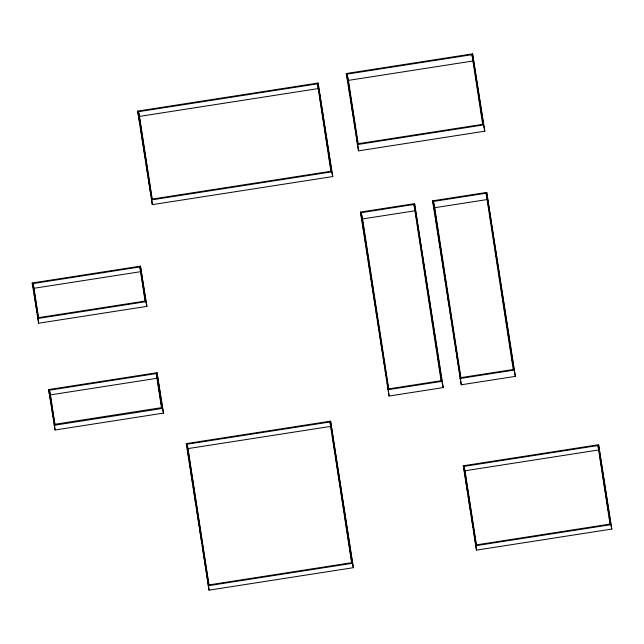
<?xml version="1.0" encoding="UTF-8"?>
<svg xmlns="http://www.w3.org/2000/svg" width="644" height="644" viewBox="0 0 644 644"><rect width="100%" height="100%" fill="white"/><g stroke="black" fill="none" stroke-linecap="round" stroke-linejoin="round"><path stroke-width="0.97" d="M346.279 73.513L472.567 53.855L484.827 131.191L358.539 150.849L346.279 73.513L347.414 78.882M471.955 54.676L482.678 124.324L357.831 143.757L347.108 74.108L471.955 54.676L473.082 60.045M137.663 111.106L318.072 83.02L332.739 176.561L152.33 204.639L137.663 111.106L140.022 124.686M138.5 111.702L317.46 83.841L318.45 88.542L139.49 116.403L138.5 111.702L151.952 199.117L330.919 171.264L317.46 83.841M347.108 74.108L348.428 80.379L473.276 60.947M357.219 144.586L483.507 124.928L484.827 131.191M151.34 199.946L331.749 171.859L332.739 176.561M360.423 212.077L414.551 203.649L443.217 387.591L389.097 396.02L360.423 212.077L361.558 217.447M432.591 200.839L486.711 192.419L515.385 376.362L461.257 384.782L432.591 200.839L433.718 206.209M413.939 204.47L441.068 380.725L388.388 388.928L361.26 212.673L413.939 204.47L415.066 209.847M486.099 193.24L513.228 369.495L460.549 377.69L433.42 201.443L486.099 193.24L487.234 198.61M361.26 212.673L362.58 218.936L415.259 210.741M433.42 201.443L434.74 207.706L487.419 199.503L487.878 202.474M32.2 282.982L140.448 266.133L146.904 306.367L38.664 323.216L32.2 282.982L33.19 287.683M139.837 266.954L145.085 301.062L38.286 317.693L33.029 283.577L139.837 266.954L140.625 270.713M33.029 283.577L34.019 288.279L140.827 271.655L142.622 283.352M37.674 318.514L145.914 301.666L146.904 306.367M48.614 389.588L157.015 372.707L163.504 413.11L55.094 429.991L48.614 389.588L50.514 400.238M49.443 390.184L156.242 373.56L157.233 378.253L50.433 394.885L49.443 390.184L54.692 424.299L161.491 407.668L156.242 373.56M54.104 425.29L162.513 408.417L163.504 413.11M387.777 389.749L441.897 381.329L443.217 387.591M459.937 378.519L514.065 370.091L515.385 376.362M186.261 443.619L330.589 421.152L353.387 567.678L209.067 590.146L186.261 443.619L187.002 447.129M329.969 421.973L351.632 562.695L208.753 584.937L187.09 444.215L329.969 421.973L330.71 425.483M187.09 444.215L188.016 448.602L330.895 426.36L331.966 433.299M463.261 465.781L598.566 444.722L611.8 529.062L476.496 550.121L463.261 465.781L464.002 469.291M597.954 445.543L610.045 524.079L476.182 544.913L464.091 466.377L597.954 445.543L599.186 451.919M464.091 466.377L465.016 470.764L598.88 449.931M208.141 585.758L352.469 563.291L353.387 567.678M475.57 545.734L610.874 524.675L611.8 529.062M598.566 444.722L610.874 524.675M599.492 453.907L601.786 468.816M602.092 470.804L602.398 472.793M602.704 474.781L605.61 493.666M605.915 495.655L608.218 510.571M608.524 512.56L608.83 514.548M609.135 516.536L610.206 523.491M472.567 53.855L483.507 124.928M473.429 61.921L473.726 63.885M474.032 65.849L474.33 67.813M474.636 69.769L474.934 71.734M475.24 73.698L475.538 75.654M475.988 78.6L476.294 80.564M476.592 82.521L476.898 84.485M477.204 86.449L477.502 88.413M477.808 90.369L478.106 92.334M478.556 95.28L478.862 97.236M479.16 99.2L479.466 101.164M479.764 103.129L480.07 105.085M480.368 107.049L480.674 109.013M481.124 111.951L481.43 113.916M481.728 115.88L482.034 117.836M482.332 119.8L482.638 121.764M486.711 192.419L514.065 370.091M488.184 204.454L488.49 206.434M488.788 208.415L489.094 210.395M489.4 212.375L489.706 214.355M490.012 216.336L490.47 219.306M490.776 221.286L491.074 223.267M491.38 225.247L491.686 227.227M491.992 229.208L492.298 231.188M492.604 233.168L492.91 235.157M493.207 237.137L493.666 240.107M493.972 242.088L494.278 244.068M494.584 246.048L494.89 248.029M495.196 250.009L495.502 251.989M495.8 253.969L496.258 256.94M496.564 258.92L496.87 260.901M497.176 262.881L497.482 264.861M497.788 266.841L498.086 268.822M498.392 270.802L498.85 273.772M499.156 275.753L500.074 281.694M500.372 283.674L500.678 285.654M500.984 287.635L501.29 289.615M501.596 291.595L502.658 298.526M502.964 300.507L503.27 302.487M503.576 304.467L503.882 306.447M504.188 308.428L505.25 315.359M505.556 317.339L505.862 319.319M506.168 321.3L506.474 323.28M506.78 325.26L507.086 327.241M507.383 329.221L507.842 332.191M508.148 334.172L508.454 336.152M508.76 338.132L509.066 340.113M509.372 342.093L509.67 344.073M509.976 346.053L510.434 349.024M510.74 351.004L511.046 352.984M511.352 354.965L511.658 356.945M511.964 358.925L512.262 360.906M512.568 362.886L512.874 364.866M513.332 367.837L513.638 369.817M434.74 207.706L460.959 378.02M434.064 208.101L434.37 210.089M434.676 212.069L434.982 214.058M435.288 216.038L435.738 219.016M436.044 221.005L436.962 226.962M437.268 228.942L437.574 230.93M437.88 232.919L438.186 234.899M438.492 236.887L439.562 243.834M439.868 245.823L440.174 247.803M440.48 249.792L440.786 251.772M441.092 253.76L441.398 255.749M441.704 257.729L442.162 260.707M442.468 262.696L442.774 264.676M443.08 266.664L443.386 268.653M443.692 270.633L443.99 272.621M444.296 274.602L444.754 277.58M445.06 279.568L445.978 285.525M446.284 287.506L446.59 289.494M446.896 291.482L447.202 293.463M447.508 295.451L448.578 302.398M448.884 304.379L449.19 306.367M449.496 308.355L449.802 310.336M450.108 312.324L450.414 314.312M450.719 316.293L451.178 319.271M451.484 321.259L451.79 323.24M452.088 325.228L452.394 327.216M452.7 329.197L453.006 331.185M453.312 333.165L453.77 336.144M454.076 338.132L454.382 340.113M454.688 342.101L454.994 344.089M455.3 346.07L455.606 348.058M455.912 350.046L456.218 352.027M456.676 355.005L457.594 360.962M457.9 362.942L458.206 364.931M458.512 366.919L458.818 368.899M459.124 370.888L459.43 372.876M459.736 374.856L461.257 384.782M465.016 470.764L476.496 545.323M464.187 470.168L465.25 477.075M465.556 479.056L467.834 493.859M468.14 495.832L468.438 497.804M468.743 499.784L470.418 510.636M470.716 512.616L471.022 514.588M471.328 516.56L473.002 527.42M473.3 529.392L473.606 531.364M473.912 533.345L475.578 544.196M475.884 546.176L476.496 550.121M414.551 203.649L441.897 381.329M415.404 211.731L415.71 213.711M416.016 215.692L416.322 217.672M416.628 219.652L416.934 221.633M417.24 223.613L417.698 226.583M417.996 228.564L418.302 230.544M418.608 232.524L418.914 234.505M419.22 236.485L419.526 238.465M419.832 240.445L420.282 243.416M420.588 245.396L420.894 247.377M421.2 249.357L421.506 251.337M421.812 253.317L422.118 255.298M422.424 257.278L422.722 259.258M423.18 262.229L424.098 268.17M424.404 270.15L424.71 272.13M425.008 274.111L425.314 276.091M425.62 278.071L426.69 285.002M426.996 286.983L427.294 288.963M427.6 290.943L427.906 292.923M428.212 294.904L428.518 296.884M428.824 298.864L429.282 301.835M429.58 303.815L429.886 305.795M430.192 307.776L430.498 309.756M430.804 311.736L431.11 313.717M431.416 315.697L431.866 318.667M432.172 320.648L432.478 322.628M432.784 324.608L433.09 326.589M433.396 328.569L433.702 330.549M434.008 332.529L434.306 334.51M434.764 337.48L435.07 339.46M435.376 341.441L435.682 343.421M435.988 345.401L436.294 347.382M436.592 349.362L436.898 351.35M437.356 354.321L438.274 360.262M438.58 362.242L438.886 364.222M439.184 366.203L439.49 368.183M439.796 370.163L440.102 372.143M440.407 374.124L440.866 377.094M441.172 379.075L441.47 381.055M348.428 80.379L358.249 144.143M347.752 80.766L348.058 82.738M348.356 84.71L348.662 86.69M349.12 89.653L350.03 95.57M350.336 97.55L350.642 99.522M350.94 101.494L351.246 103.467M351.704 106.429L352.614 112.354M352.92 114.326L353.226 116.298M353.524 118.279L353.83 120.251M354.136 122.223L355.198 129.13M355.504 131.11L355.802 133.083M356.108 135.055L356.414 137.027M356.72 139.007L358.539 150.849M362.58 218.936L388.791 389.25M361.896 219.33L362.202 221.319M362.508 223.307L363.578 230.254M363.884 232.234L364.19 234.223M364.496 236.211L364.802 238.191M365.108 240.18L365.414 242.16M365.72 244.148L366.178 247.127M366.484 249.115L366.79 251.096M367.096 253.084L367.402 255.064M367.708 257.053L368.014 259.041M368.32 261.021L368.618 263.01M369.076 265.988L369.382 267.968M369.688 269.957L369.994 271.945M370.3 273.925L370.606 275.914M370.912 277.894L371.218 279.882M371.677 282.861L372.594 288.818M372.9 290.798L373.206 292.787M373.512 294.775L373.818 296.755M374.124 298.744L374.43 300.724M374.736 302.712L375.194 305.691M375.5 307.679L375.806 309.659M376.112 311.648L376.418 313.628M376.716 315.616L377.022 317.605M377.328 319.585L377.634 321.573M378.092 324.552L378.398 326.532M378.704 328.521L379.01 330.509M379.316 332.489L379.622 334.478M379.928 336.458L380.234 338.446M380.693 341.425L381.61 347.382M381.916 349.362L382.222 351.35M382.528 353.339L382.834 355.319M383.14 357.307L383.446 359.288M383.752 361.276L384.21 364.254M384.516 366.235L384.814 368.223M385.12 370.211L385.426 372.192M385.732 374.18L386.038 376.168M386.344 378.149L386.65 380.137M387.108 383.116L387.414 385.096M387.72 387.084L388.026 389.065M388.332 391.053L389.097 396.02M318.072 83.02L331.749 171.859M318.603 89.54L319.062 92.519M319.368 94.507L319.674 96.487M319.979 98.476L321.662 109.408M321.968 111.388L322.274 113.376M322.58 115.365L324.262 126.288M324.568 128.277L325.486 134.242M325.792 136.222L328.086 151.123M328.392 153.111L328.698 155.099M329.004 157.088L330.686 168.012M330.992 170L331.298 171.988M330.589 421.152L352.469 563.291M332.272 435.28L332.578 437.26M332.884 439.248L335.17 454.109M335.476 456.089L341.578 495.727M341.884 497.715L344.17 512.576M344.476 514.556L346.762 529.424M347.068 531.405L351.946 563.114M139.49 116.403L152.177 198.851M140.328 126.659L142.606 141.471M142.912 143.443L143.218 145.415M143.515 147.387L145.19 158.247M145.496 160.227L145.794 162.199M146.099 164.172L147.774 175.031M148.08 177.003L148.378 178.976M148.684 180.956L150.358 191.807M150.656 193.788L150.962 195.76M151.268 197.732L152.33 204.639M188.016 448.602L209.067 585.356M187.34 448.997L189.022 459.937M189.328 461.925L190.246 467.882M190.552 469.87L192.846 484.787M193.152 486.775L193.458 488.756M193.763 490.744L195.446 501.684M195.752 503.672L196.058 505.661M196.364 507.649L196.67 509.629M196.975 511.618L199.27 526.534M199.576 528.523L201.87 543.431M202.176 545.42L202.482 547.408M202.788 549.396L204.47 560.328M204.776 562.317L205.694 568.282M206.008 570.27L209.067 590.146M157.015 372.707L162.513 408.417M140.448 266.133L145.914 301.666M142.928 285.3L143.226 287.248M143.523 289.196L145.174 299.919M157.683 381.184L159.334 391.906M159.632 393.854L160.686 400.673M160.984 402.621L161.282 404.577M34.019 288.279L38.519 317.516M50.433 394.885L55.086 425.096M33.343 288.665L33.802 291.627M34.1 293.6L34.406 295.572M34.712 297.552L36.378 308.412M36.684 310.384L36.99 312.356M37.296 314.328L38.664 323.216M50.82 402.218L51.126 404.199M51.431 406.187L53.114 417.095M53.42 419.075L53.726 421.063M54.032 423.044L55.094 429.991"/></g></svg>
